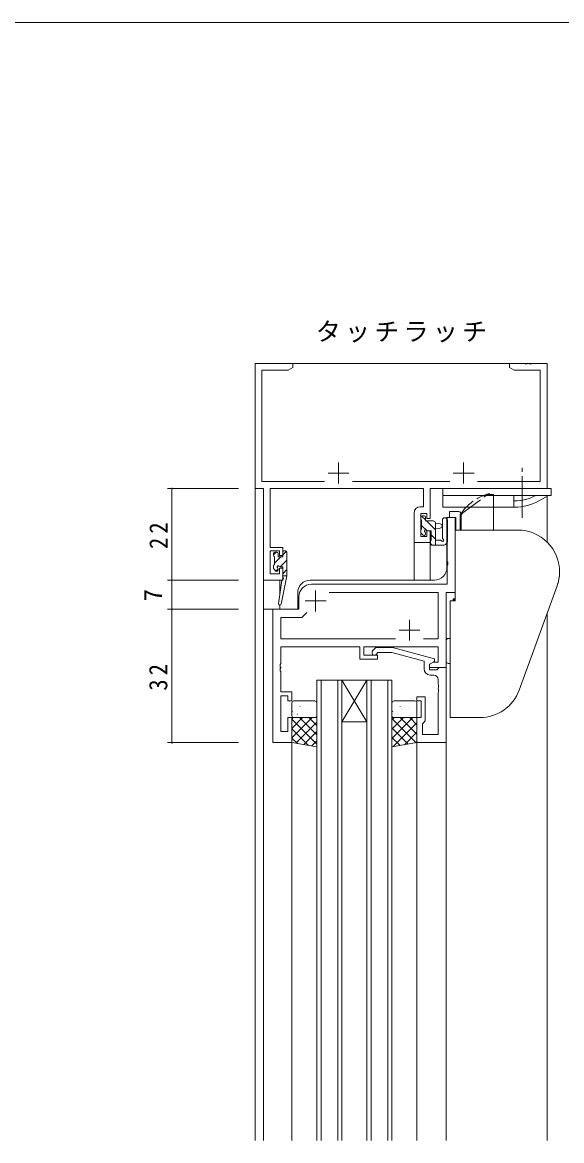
# Model space of a CAD drawing. Units: millimetres on the paper. Extents: x -397 to 397, y -282 to 282.
# Drawn here: x -178.3 to -49, y 11 to 279.3 of the extents above; entities that cross this region are included whole.
import ezdxf
from ezdxf.enums import TextEntityAlignment as Align

# ---------------------------------------------------------------- set-up
doc = ezdxf.new("R2010")
doc.units = ezdxf.units.MM
doc.linetypes.add('USER2', pattern=[13, 10, -1, 1, -1])
doc.linetypes.add('USER4', pattern=[4, 3, -1])
for name, color, linetype, lineweight in [('0-1_YKK_ZWAK', 7, 'Continuous', 18), ('0-3_YKK_11', 7, 'Continuous', 18), ('0-4_YKK_12', 2, 'Continuous', 18), ('0-5_YKK_13', 4, 'Continuous', 18), ('0-7_YKK_D', 6, 'Continuous', 18)]:
    doc.layers.add(name, color=color, linetype=linetype, lineweight=lineweight)
doc.layers.add('0-2_USER1', color=7, linetype='Continuous')
doc.styles.add('ＭＳ ゴシック', font='')
doc.styles.get('ＭＳ ゴシック').set_extended_font_data('MS Gothic')

msp = doc.modelspace()

# ---------------------------------------------------------------- linework, layer by layer
at = {"layer": '0-1_YKK_ZWAK'}
msp.add_line((376.092, 279.3), (-393.908, 279.3), dxfattribs=at)
at = {"layer": '0-3_YKK_11'}
for p, q in [((-122.476, 197.459), (-113.476, 197.459)), ((-122.476, 167.459), (-122.476, 197.459)), ((-113.476, 196.459), (-114.567, 195.829)), ((-113.476, 197.459), (-113.476, 196.459)), ((-61.476, 197.459), (-57.934, 197.459)), ((-61.476, 196.459), (-61.476, 197.459)), ((-60.385, 195.829), (-61.476, 196.459)), ((-57.934, 197.459), (-57.751, 197.339)), ((-57.751, 197.339), (-57.201, 197.339)), ((-57.201, 197.339), (-57.018, 197.459)), ((-57.018, 197.459), (-56.934, 197.459)), ((-56.934, 197.459), (-56.751, 197.339)), ((-56.751, 197.339), (-56.201, 197.339)), ((-56.201, 197.339), (-56.018, 197.459)), ((-56.018, 197.459), (-52.476, 197.459)), ((-52.476, 197.459), (-52.476, 167.459)), ((-120.846, 195.829), (-120.846, 169.089)), ((-114.567, 195.829), (-120.846, 195.829)), ((-54.106, 195.829), (-60.385, 195.829)), ((-54.106, 169.089), (-54.106, 195.829)), ((-102.476, 173.659), (-102.476, 168.659)), ((-72.476, 173.659), (-72.476, 168.659)), ((-120.846, 169.089), (-105.827, 169.089)), ((-104.976, 171.159), (-99.976, 171.159)), ((-99.126, 169.089), (-75.827, 169.089)), ((-74.976, 171.159), (-69.976, 171.159)), ((-69.126, 169.089), (-54.106, 169.089)), ((-120.476, 167.459), (-122.476, 167.459)), ((-120.476, 145.459), (-120.476, 167.459)), ((-118.846, 167.459), (-118.846, 153.259)), ((-82.106, 167.459), (-118.846, 167.459)), ((-82.106, 163.059), (-82.106, 167.459)), ((-80.476, 167.459), (-80.476, 160.259)), ((-52.476, 167.459), (-80.476, 167.459)), ((-84.376, 154.459), (-84.376, 161.559)), ((-82.876, 163.059), (-82.106, 163.059)), ((-82.746, 161.429), (-82.746, 155.959)), ((-81.276, 161.429), (-82.746, 161.429)), ((-81.276, 160.259), (-81.276, 161.429)), ((-80.476, 160.259), (-81.276, 160.259)), ((-76.406, 160.459), (-76.406, 149.918)), ((-74.476, 160.459), (-76.406, 160.459)), ((-74.476, 142.459), (-74.476, 160.459)), ((-82.746, 155.959), (-81.276, 155.959)), ((-81.276, 157.259), (-80.476, 157.259)), ((-81.276, 155.959), (-81.276, 157.259)), ((-80.476, 157.259), (-80.476, 154.459)), ((-118.846, 153.259), (-115.876, 153.259)), ((-115.876, 153.259), (-115.876, 151.359)), ((-80.476, 154.459), (-84.376, 154.459)), ((-118.846, 152.459), (-118.846, 146.959)), ((-116.676, 152.459), (-118.846, 152.459)), ((-116.676, 151.359), (-116.676, 152.459)), ((-115.876, 151.359), (-116.676, 151.359)), ((-116.676, 148.359), (-115.876, 148.359)), ((-116.676, 146.959), (-116.676, 148.359)), ((-115.876, 148.359), (-115.876, 145.459)), ((-76.406, 149.918), (-76.286, 149.734)), ((-76.286, 149.184), (-76.406, 149.001)), ((-76.406, 149.001), (-76.406, 144.459)), ((-76.286, 149.734), (-76.286, 149.184)), ((-115.876, 145.459), (-120.476, 145.459)), ((-118.846, 146.959), (-116.676, 146.959)), ((-76.406, 144.459), (-108.976, 144.459)), ((-107.976, 142.959), (-107.976, 137.959)), ((-78.606, 142.529), (-104.737, 142.529)), ((-78.606, 131.389), (-78.606, 142.529)), ((-76.676, 142.459), (-74.476, 142.459)), ((-76.676, 124.459), (-76.676, 142.459)), ((-111.976, 141.459), (-111.976, 138.459)), ((-110.476, 140.459), (-105.476, 140.459)), ((-118.276, 138.459), (-118.276, 106.459)), ((-111.976, 138.459), (-118.276, 138.459)), ((-110.117, 137.688), (-111.276, 136.529)), ((-110.117, 137.688), (-111.276, 136.529)), ((-116.346, 136.529), (-116.346, 131.389)), ((-111.276, 136.529), (-116.346, 136.529)), ((-85.476, 135.959), (-85.476, 130.959)), ((-87.976, 133.459), (-82.976, 133.459)), ((-116.346, 131.389), (-88.827, 131.389)), ((-116.346, 129.459), (-97.376, 129.459)), ((-116.346, 125.418), (-116.346, 129.459)), ((-97.376, 129.459), (-97.376, 126.459)), ((-96.376, 129.459), (-78.606, 129.459)), ((-96.376, 127.459), (-96.376, 129.459)), ((-94.3, 128.484), (-93.525, 129.259)), ((-93.525, 129.259), (-89.579, 129.259)), ((-89.579, 129.259), (-79.476, 126.552)), ((-82.126, 131.389), (-78.606, 131.389)), ((-78.606, 129.459), (-78.606, 125.759)), ((-97.376, 126.459), (-93.176, 126.459)), ((-93.176, 127.459), (-96.376, 127.459)), ((-93.028, 128.059), (-93.452, 127.635)), ((-93.176, 126.459), (-93.176, 127.459)), ((-89.737, 128.059), (-93.028, 128.059)), ((-81.976, 125.98), (-89.737, 128.059)), ((-79.476, 126.552), (-79.476, 125.952)), ((-116.466, 125.234), (-116.346, 125.418)), ((-116.466, 124.684), (-116.466, 125.234)), ((-116.346, 124.501), (-116.466, 124.684)), ((-116.466, 124.234), (-116.346, 124.418)), ((-116.466, 123.684), (-116.466, 124.234)), ((-116.346, 123.501), (-116.466, 123.684)), ((-116.346, 124.418), (-116.346, 124.501)), ((-116.346, 118.659), (-116.346, 123.501)), ((-81.976, 124.159), (-81.976, 125.98)), ((-79.476, 125.952), (-80.676, 125.259)), ((-79.81, 125.759), (-80.676, 125.259)), ((-80.676, 125.259), (-80.676, 124.459)), ((-80.676, 125.259), (-80.676, 123.959)), ((-80.676, 124.459), (-76.676, 124.459)), ((-80.676, 123.959), (-78.876, 123.959)), ((-78.606, 125.759), (-79.81, 125.759)), ((-78.876, 123.959), (-78.676, 124.159)), ((-78.676, 124.159), (-78.376, 124.459)), ((-78.376, 124.459), (-76.676, 124.459)), ((-76.676, 124.459), (-76.676, 106.459)), ((-79.606, 122.659), (-80.476, 122.659)), ((-78.606, 120.418), (-78.606, 121.659)), ((-113.676, 118.659), (-116.346, 118.659)), ((-113.676, 116.459), (-113.676, 118.659)), ((-78.486, 120.234), (-78.606, 120.418)), ((-78.606, 119.501), (-78.486, 119.684)), ((-78.606, 119.418), (-78.606, 119.501)), ((-78.486, 119.234), (-78.606, 119.418)), ((-78.606, 118.501), (-78.486, 118.684)), ((-78.606, 108.389), (-78.606, 118.501)), ((-78.486, 119.684), (-78.486, 120.234)), ((-78.486, 118.684), (-78.486, 119.234)), ((-116.346, 117.659), (-114.676, 117.659)), ((-116.346, 109.159), (-116.346, 117.659)), ((-114.676, 117.659), (-114.676, 116.459)), ((-114.676, 116.459), (-113.676, 116.459)), ((-83.676, 117.459), (-81.676, 117.459)), ((-83.676, 116.459), (-83.676, 117.459)), ((-82.676, 116.459), (-83.676, 116.459)), ((-82.676, 112.459), (-82.676, 116.459)), ((-81.676, 117.459), (-81.676, 111.659)), ((-114.676, 112.459), (-114.676, 109.159)), ((-113.676, 112.459), (-114.676, 112.459)), ((-113.676, 106.459), (-113.676, 112.459)), ((-83.676, 112.459), (-82.676, 112.459)), ((-83.676, 106.459), (-83.676, 112.459)), ((-82.176, 111.159), (-82.376, 110.959)), ((-82.376, 110.959), (-82.376, 108.389)), ((-81.676, 111.659), (-82.176, 111.159)), ((-114.676, 109.159), (-116.346, 109.159)), ((-82.376, 108.389), (-78.606, 108.389)), ((-118.276, 106.459), (-113.676, 106.459)), ((-76.676, 106.459), (-83.676, 106.459))]:
    msp.add_line(p, q, dxfattribs=at)
for centre, radius, start, end in [((-82.876, 161.559), 1.5, 90.00001, 179.99999), ((-108.976, 141.459), 3, 90.00001, 179.99999), ((-93.876, 128.059), 0.6, 134.99999, 315.00001), ((-80.476, 124.159), 1.5, 180.00001, 269.99999), ((-79.606, 121.659), 1, 0.00001, 89.99999)]:
    msp.add_arc(centre, radius, start, end, dxfattribs=at)
at = {"layer": '0-4_YKK_12'}
for p, q in [((-122.476, 197.459), (-122.476, 10.959)), ((-122.476, 197.459), (-52.476, 197.459)), ((-52.476, 167.463), (-52.476, 197.459)), ((-52.476, 154.611), (-52.476, 165.423)), ((-76.476, 148.459), (-76.476, 160.459)), ((-74.476, 160.459), (-76.476, 160.459)), ((-74.476, 160.459), (-74.476, 140.47)), ((-84.376, 154.459), (-84.376, 145.459)), ((-80.476, 154.459), (-84.376, 154.459)), ((-80.476, 154.459), (-80.476, 145.459)), ((-120.476, 145.759), (-120.476, 138.459)), ((-116.576, 145.459), (-120.476, 145.459)), ((-116.576, 145.459), (-116.576, 141.803)), ((-109.276, 145.459), (-79.476, 145.459)), ((-120.476, 10.959), (-120.476, 138.459)), ((-118.276, 106.459), (-118.276, 138.459)), ((-116.576, 139.461), (-116.576, 138.459)), ((-52.476, 137.456), (-52.476, 10.959)), ((-107.676, 121.459), (-107.676, 10.959)), ((-107.676, 121.459), (-101.676, 121.459)), ((-106.676, 121.459), (-106.676, 10.959)), ((-102.676, 121.459), (-102.676, 10.959)), ((-101.676, 121.459), (-101.676, 10.959)), ((-101.676, 121.459), (-95.676, 121.459)), ((-101.676, 121.459), (-95.676, 111.459)), ((-95.676, 121.459), (-101.676, 111.459)), ((-95.676, 121.459), (-95.676, 10.959)), ((-95.676, 121.459), (-89.676, 121.459)), ((-94.676, 121.459), (-94.676, 10.959)), ((-90.676, 121.459), (-90.676, 10.959)), ((-89.676, 121.459), (-89.676, 10.959)), ((-101.676, 111.459), (-95.676, 111.459)), ((-113.676, 106.459), (-118.276, 106.459)), ((-113.676, 106.459), (-118.276, 106.459)), ((-113.676, 10.959), (-113.676, 106.459)), ((-83.676, 106.759), (-83.676, 10.959)), ((-83.676, 106.459), (-76.676, 106.459))]:
    msp.add_line(p, q, dxfattribs=at)
for points in [[(-112.276, 142.459), (-112.276, 138.459), (-120.476, 138.459)], [(-83.676, 106.459), (-76.676, 106.459), (-76.676, 10.959)]]:
    msp.add_lwpolyline(points, dxfattribs=at)
for centre, start, end in [((-79.476, 148.459), 270, 0), ((-109.276, 142.459), 90, 180)]:
    msp.add_arc(centre, 3, start, end, dxfattribs=at)
at = {"layer": '0-5_YKK_13', "linetype": 'USER2'}
msp.add_line((-58.479, 160.433), (-58.479, 172.563), dxfattribs=at)
at = {"layer": '0-5_YKK_13'}
for p, q in [((-60.476, 167.463), (-77.476, 167.463)), ((-77.476, 167.463), (-77.476, 165.804)), ((-60.476, 167.463), (-51.476, 167.463)), ((-51.476, 167.463), (-51.476, 165.804)), ((-77.476, 165.804), (-60.476, 165.804)), ((-77.476, 164.463), (-77.476, 165.804)), ((-77.476, 162.963), (-77.476, 164.463)), ((-60.476, 165.804), (-55.162, 165.804)), ((-60.476, 164.464), (-60.476, 165.804)), ((-60.476, 164.464), (-60.294, 164.464)), ((-60.476, 164.463), (-60.476, 164.464)), ((-60.476, 162.963), (-60.476, 164.463)), ((-55.162, 165.804), (-52.13, 165.804)), ((-54.295, 164.571), (-52.13, 165.804)), ((-52.13, 165.804), (-51.476, 165.804)), ((-73.276, 162.963), (-77.476, 162.963)), ((-75.856, 161.959), (-73.856, 161.959)), ((-75.856, 160.459), (-75.856, 161.959)), ((-64.276, 162.963), (-73.276, 162.963)), ((-73.276, 161.173), (-73.276, 157.47)), ((-72.674, 161.574), (-70.812, 162.963)), ((-65.276, 162.963), (-65.276, 157.47)), ((-60.476, 162.963), (-64.276, 162.963)), ((-60.476, 162.963), (-60.296, 162.963)), ((-82.746, 160.559), (-82.746, 160.059)), ((-82.551, 160.841), (-81.646, 159.936)), ((-82.546, 159.859), (-82.546, 157.759)), ((-82.546, 158.591), (-81.216, 157.261)), ((-81.946, 160.859), (-82.446, 160.859)), ((-81.646, 159.659), (-81.646, 160.559)), ((-79.746, 159.659), (-81.646, 159.659)), ((-81.37, 159.659), (-79.246, 157.536)), ((-79.246, 153.859), (-79.246, 159.159)), ((-79.246, 159.059), (-78.102, 158.957)), ((-77.576, 155.595), (-77.576, 159.843)), ((-76.376, 154.664), (-76.376, 159.843)), ((-73.076, 160.773), (-73.076, 157.47)), ((-82.746, 157.559), (-82.746, 156.959)), ((-82.658, 156.747), (-82.158, 156.247)), ((-81.646, 156.459), (-81.646, 156.798)), ((-81.185, 157.259), (-80.246, 157.259)), ((-80.246, 157.259), (-80.246, 154.959)), ((-80.246, 156.291), (-79.246, 155.291)), ((-79.246, 157.859), (-78.102, 157.961)), ((-74.476, 157.47), (-59.476, 157.47)), ((-74.476, 155.57), (-74.476, 157.47)), ((-80.446, 154.759), (-80.446, 154.159)), ((-80.446, 154.246), (-80.06, 153.859)), ((-80.146, 153.859), (-77.183, 153.859)), ((-78.066, 155.059), (-79.246, 155.059)), ((-76.444, 154.475), (-76.796, 154.043)), ((-74.476, 155.57), (-74.476, 140.47)), ((-117.459, 152.159), (-118.076, 151.542)), ((-118.076, 151.859), (-118.076, 151.359)), ((-117.876, 151.159), (-117.876, 149.159)), ((-116.314, 151.059), (-117.876, 149.497)), ((-117.276, 152.159), (-117.776, 152.159)), ((-116.976, 151.059), (-116.976, 151.859)), ((-115.876, 151.059), (-116.976, 151.059)), ((-114.984, 152.389), (-115.876, 151.497)), ((-115.876, 152.159), (-115.876, 151.059)), ((-115.176, 152.459), (-115.576, 152.459)), ((-114.876, 152.159), (-114.876, 146.461)), ((-118.076, 148.959), (-118.076, 148.359)), ((-117.988, 148.147), (-117.488, 147.647)), ((-116.976, 148.152), (-117.484, 147.643)), ((-116.976, 147.859), (-116.976, 148.198)), ((-116.515, 148.659), (-115.876, 148.659)), ((-114.876, 150.252), (-116.468, 148.659)), ((-115.876, 148.659), (-115.876, 146.461)), ((-114.876, 148.007), (-115.876, 147.007)), ((-116.05, 145.347), (-116.873, 139.805)), ((-114.876, 146.461), (-116.282, 139.7)), ((-115.876, 146.461), (-115.89, 146.374)), ((-114.876, 146.461), (-115.876, 146.461)), ((-59.179, 119.048), (-50.079, 144.05)), ((-75.676, 140.47), (-74.476, 140.47)), ((-75.676, 114.368), (-75.676, 140.47)), ((-74.976, 140.968), (-74.976, 140.47)), ((-74.726, 140.968), (-74.976, 140.968)), ((-74.726, 140.968), (-74.476, 140.718)), ((-74.726, 140.968), (-74.726, 140.47)), ((-76.676, 125.968), (-76.676, 130.968)), ((-76.176, 131.468), (-75.676, 131.468)), ((-75.676, 125.468), (-76.176, 125.468)), ((-113.676, 115.959), (-113.676, 112.959)), ((-108.176, 116.459), (-113.176, 116.459)), ((-107.676, 112.959), (-107.676, 115.959)), ((-89.676, 115.959), (-89.676, 112.959)), ((-84.176, 116.459), (-89.176, 116.459)), ((-83.676, 112.959), (-83.676, 115.959)), ((-113.54, 113.951), (-113.493, 114.039)), ((-112.298, 113.272), (-112.255, 113.296)), ((-111.707, 115.161), (-111.663, 115.185)), ((-111.393, 114.742), (-111.387, 114.749)), ((-109.631, 114.729), (-109.587, 114.753)), ((-109.607, 112.722), (-109.601, 112.729)), ((-89.54, 113.951), (-89.493, 114.039)), ((-88.298, 113.272), (-88.255, 113.296)), ((-87.707, 115.161), (-87.663, 115.185)), ((-87.393, 114.742), (-87.387, 114.749)), ((-85.631, 114.729), (-85.587, 114.753)), ((-85.607, 112.722), (-85.601, 112.729)), ((-75.676, 114.37), (-75.676, 112.47)), ((-113.676, 107.625), (-108.842, 112.459)), ((-113.676, 109.87), (-111.087, 112.459)), ((-113.676, 112.115), (-113.332, 112.459)), ((-113.676, 112.459), (-107.676, 112.459)), ((-113.676, 106.459), (-113.676, 112.459)), ((-107.676, 106.058), (-113.676, 112.058)), ((-113.368, 112.537), (-113.362, 112.544)), ((-113.176, 112.459), (-108.176, 112.459)), ((-112.751, 106.305), (-107.676, 111.38)), ((-107.676, 108.303), (-111.833, 112.459)), ((-110.633, 112.459), (-110.604, 112.515)), ((-110.274, 112.537), (-110.23, 112.561)), ((-107.676, 110.548), (-109.588, 112.459)), ((-107.676, 112.459), (-107.676, 105.459)), ((-89.676, 112.459), (-89.676, 105.459)), ((-83.676, 112.459), (-89.676, 112.459)), ((-89.676, 107.458), (-84.674, 112.459)), ((-89.676, 109.703), (-86.919, 112.459)), ((-89.676, 111.948), (-89.164, 112.459)), ((-83.877, 106.426), (-89.676, 112.225)), ((-89.38, 105.509), (-83.676, 111.212)), ((-89.368, 112.537), (-89.362, 112.544)), ((-89.176, 112.459), (-84.176, 112.459)), ((-83.676, 108.47), (-87.665, 112.459)), ((-86.633, 112.459), (-86.604, 112.515)), ((-86.274, 112.537), (-86.23, 112.561)), ((-83.676, 110.715), (-85.42, 112.459)), ((-83.676, 106.459), (-83.676, 112.459)), ((-68.576, 112.468), (-75.676, 112.468)), ((-109.652, 105.789), (-113.676, 109.812)), ((-112.346, 106.238), (-113.676, 107.567)), ((-110.827, 105.984), (-107.676, 109.135)), ((-85.801, 106.105), (-89.676, 109.98)), ((-87.726, 105.784), (-89.676, 107.735)), ((-86.686, 105.958), (-83.676, 108.967)), ((-107.676, 105.459), (-113.676, 106.459)), ((-108.902, 105.664), (-107.676, 106.89)), ((-89.676, 105.459), (-83.676, 106.459)), ((-89.65, 105.464), (-89.676, 105.49)), ((-83.992, 106.407), (-83.676, 106.722))]:
    msp.add_line(p, q, dxfattribs=at)
at = {"layer": '0-5_YKK_13', "linetype": 'USER4'}
for p, q in [((-70.812, 162.963), (-67.042, 165.776)), ((-66.276, 166.171), (-66.573, 166.171)), ((-66.276, 165.974), (-66.444, 165.974)), ((-66.276, 166.171), (-66.276, 165.974)), ((-66.276, 165.974), (-65.276, 165.974)), ((-65.276, 165.974), (-65.276, 162.963))]:
    msp.add_line(p, q, dxfattribs=at)
at = {"layer": '0-5_YKK_13'}
for points in [[(-75.856, 160.459), (-74.356, 160.459), (-74.356, 157.47)], [(-74.356, 159.959), (-74.476, 159.959), (-74.476, 145.059)]]:
    msp.add_lwpolyline(points, dxfattribs=at)
at = {"layer": '0-5_YKK_13', "linetype": 'USER4'}
for centre, radius, start, end in [((-63.201, 154.655), 12, 106.31998, 136.17915), ((-66.444, 164.974), 1, 90, 126.72349)]:
    msp.add_arc(centre, radius, start, end, dxfattribs=at)
at = {"layer": '0-5_YKK_13'}
for centre, radius, start, end in [((-60.296, 174.963), 12, 270, 300.00179), ((-60.294, 174.964), 10.5, 270, 299.25828), ((-73.856, 160.959), 1, 34.85284, 90), ((-63.201, 154.655), 12, 136.17915, 147.09679), ((-72.076, 160.773), 1, 126.72349, 180), ((-82.446, 160.559), 0.3, 90, 180), ((-82.546, 160.059), 0.2, 180, 270), ((-81.946, 160.559), 0.3, 0, 90), ((-79.746, 159.159), 0.5, 0, 90), ((-78.146, 158.459), 0.5, 275.09207, 84.90793), ((-76.976, 159.843), 0.6, 360, 180), ((-82.546, 157.559), 0.2, 90, 180), ((-82.446, 156.959), 0.3, 180, 225), ((-81.946, 156.459), 0.3, 225, 0), ((-81.646, 157.259), 0.25, 33.05573, 236.94427), ((-81.946, 156.798), 0.3, 0, 56.94427), ((-81.185, 157.559), 0.3, 213.05573, 270), ((-59.476, 147.47), 10, 359.16618, 90), ((-80.246, 154.759), 0.2, 90, 180), ((-80.146, 154.159), 0.3, 180, 270), ((-78.066, 154.759), 0.3, 30, 90), ((-77.546, 155.059), 0.3, 210, 63.25632), ((-77.276, 155.595), 0.3, 180, 243.25632), ((-77.183, 154.359), 0.5, 270, 320.76546), ((-76.676, 154.664), 0.3, 320.76546, 360), ((-117.776, 151.859), 0.3, 90, 180), ((-117.876, 151.359), 0.2, 180, 270), ((-117.276, 151.859), 0.3, 0, 90), ((-115.576, 152.159), 0.3, 90, 180), ((-115.176, 152.159), 0.3, 0, 90), ((-117.876, 148.959), 0.2, 90, 180), ((-117.776, 148.359), 0.3, 180, 225), ((-117.276, 147.859), 0.3, 225, 0), ((-116.976, 148.659), 0.25, 33.05573, 236.94427), ((-117.276, 148.198), 0.3, 0, 56.94427), ((-116.515, 148.959), 0.3, 213.05573, 270), ((-115.753, 145.303), 0.3, 111.55064, 171.55064), ((-115.594, 146.326), 0.3, 170.80246, 230.80246), ((-115.973, 145.861), 0.3, 291.55064, 50.80246), ((-59.476, 147.47), 10, 340.00009, 0), ((-59.476, 147.47), 10, 340.00009, 359.16618), ((-116.576, 139.761), 0.3, 171.55064, 348.25019), ((-76.176, 130.968), 0.5, 90, 180), ((-76.176, 125.968), 0.5, 180, 270), ((-68.576, 122.468), 10, 270, 340.00009), ((-113.176, 115.959), 0.5, 90, 180), ((-108.176, 115.959), 0.5, 360, 90), ((-89.176, 115.959), 0.5, 90, 180), ((-84.176, 115.959), 0.5, 0, 90), ((-113.176, 112.959), 0.5, 180, 270), ((-108.176, 112.959), 0.5, 270, 0), ((-89.176, 112.959), 0.5, 180, 270), ((-84.176, 112.959), 0.5, 270, 0)]:
    msp.add_arc(centre, radius, start, end, dxfattribs=at)
at = {"layer": '0-7_YKK_D'}
for p, q in [((-126.476, 167.459), (-143.476, 167.459)), ((-142.476, 167.459), (-142.476, 145.459)), ((-126.476, 145.459), (-143.476, 145.459)), ((-126.476, 145.459), (-143.476, 145.459)), ((-142.476, 145.459), (-142.476, 138.459)), ((-126.476, 138.459), (-143.476, 138.459)), ((-126.476, 138.459), (-143.476, 138.459)), ((-142.476, 138.459), (-142.476, 106.459)), ((-126.476, 106.459), (-143.476, 106.459))]:
    msp.add_line(p, q, dxfattribs=at)
for centre, start, end in [((-142.476, 167.459), 90, 270), ((-142.476, 167.459), 270, 90), ((-142.476, 145.459), 90, 270), ((-142.476, 145.459), 90, 270), ((-142.476, 145.459), 270, 90), ((-142.476, 145.459), 270, 90), ((-142.476, 138.459), 90, 270), ((-142.476, 138.459), 90, 270), ((-142.476, 138.459), 270, 90), ((-142.476, 138.459), 270, 90), ((-142.476, 106.459), 90, 270), ((-142.476, 106.459), 270, 90)]:
    msp.add_arc(centre, 0.106, start, end, dxfattribs=at)

# ---------------------------------------------------------------- texts
at = {"layer": '0-2_USER1', "insert": (-107.939, 202.47), "char_height": 4.399, "attachment_point": 7, "style": 'ＭＳ ゴシック'}
msp.add_mtext('\\T1.17;タッチラッチ', dxfattribs=at)
at = {"layer": '0-7_YKK_D', "color": 7, "style": 'ＭＳ ゴシック'}
msp.add_text('7', height=4.399, rotation=90, dxfattribs=at).set_placement((-143.476, 140.359), align=Align.BOTTOM_LEFT)
at = {"layer": '0-7_YKK_D', "color": 7, "char_height": 4.399, "attachment_point": 7, "rotation": 90, "style": 'ＭＳ ゴシック'}
for s, insert in [('\\T1.37;\\W0.9;22', (-143.476, 152.939)), ('\\T1.37;\\W0.9;32', (-143.476, 118.939))]:
    msp.add_mtext(s, dxfattribs=dict(at, insert=insert))

doc.saveas('drawing.dxf')
